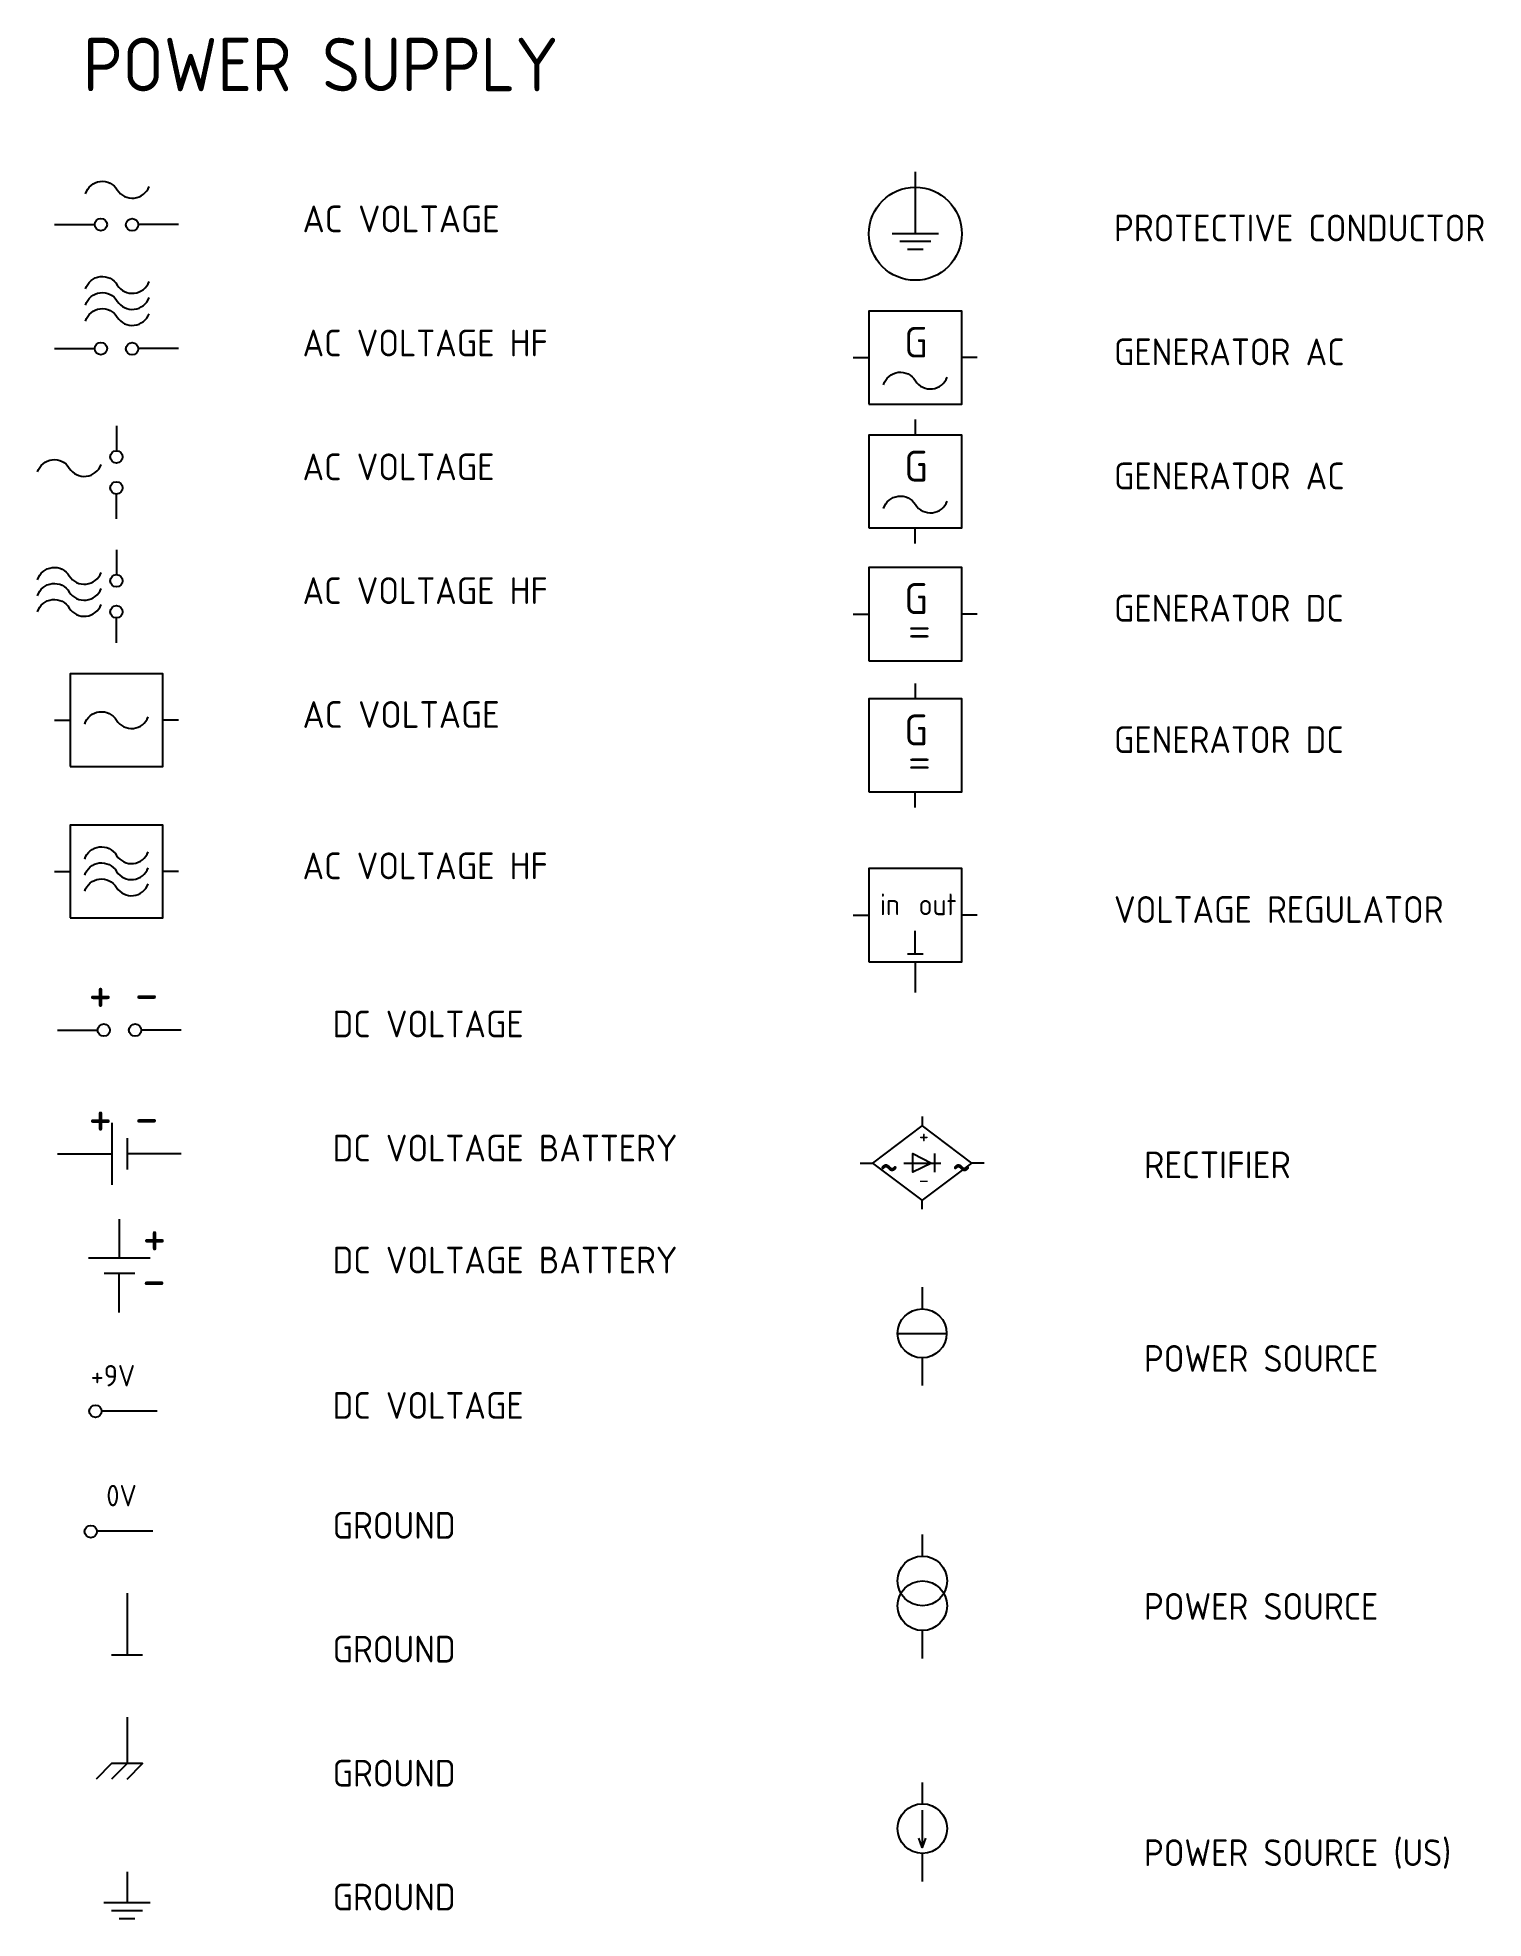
# Model space of a CAD drawing. Header units: millimetres. Extents: x 175 to 310, y 89 to 264.
import ezdxf

# ---------------------------------------------------------------- set-up
doc = ezdxf.new("R2010")
doc.units = ezdxf.units.MM
doc.layers.add('SYM', color=3, linetype='Continuous')
doc.layers.add('TXT', color=2, linetype='Continuous')
doc.styles.add('isocp', font='isocp.shx')
doc.styles.add('ROMANS', font='isocp.shx')

msp = doc.modelspace()

# ---------------------------------------------------------------- linework, layer by layer
at = {"layer": 'SYM'}
msp.add_line((257.6, 98.7), (257.6, 95.23), dxfattribs=at)
for points in [[(256.96, 251.85), (256.96, 246.07)], [(176.48, 246.93), (180.23, 246.93)], [(188.06, 246.93), (184.31, 246.93)], [(259.14, 246.07), (254.79, 246.07)], [(258.41, 245.35), (255.51, 245.35)], [(256.24, 244.62), (257.69, 244.62)], [(176.48, 235.33), (180.23, 235.33)], [(188.06, 235.33), (184.31, 235.33)], [(251.16, 234.5), (252.61, 234.5)], [(262.74, 234.5), (261.31, 234.5)], [(256.96, 228.7), (256.96, 227.25)], [(182.26, 228.11), (182.26, 225.78)], [(182.26, 219.41), (182.26, 221.73)], [(256.96, 217.12), (256.96, 218.57)], [(182.26, 216.53), (182.26, 214.21)], [(182.26, 207.83), (182.26, 210.16)], [(251.16, 210.51), (252.61, 210.51)], [(262.74, 210.51), (261.31, 210.51)], [(256.96, 204.04), (256.96, 202.59)], [(176.48, 200.61), (177.93, 200.61)], [(188.06, 200.61), (186.61, 200.61)], [(256.96, 192.44), (256.96, 193.89)], [(176.48, 186.45), (177.93, 186.45)], [(188.06, 186.45), (186.61, 186.45)], [(251.16, 182.37), (252.61, 182.37)], [(262.74, 182.37), (261.31, 182.37)], [(256.96, 178.75), (256.96, 180.92)], [(256.24, 178.75), (257.69, 178.75)], [(256.96, 178.02), (256.96, 175.15)], [(176.76, 171.63), (180.51, 171.63)], [(188.33, 171.63), (184.58, 171.63)], [(257.6, 163.55), (257.6, 162.68)], [(181.83, 162.96), (181.83, 157.16)], [(176.76, 160.06), (181.83, 160.06)], [(183.26, 161.51), (183.26, 158.61)], [(188.33, 160.06), (183.26, 160.06)], [(258.75, 160.08), (258.75, 158.35)], [(251.8, 159.2), (252.98, 159.2)], [(255.88, 159.2), (259.35, 159.2)], [(263.4, 159.2), (262.23, 159.2)], [(257.6, 154.88), (257.6, 155.73)], [(182.53, 153.94), (182.53, 150.32)], [(185.43, 150.32), (179.66, 150.32)], [(183.98, 148.87), (181.11, 148.87)], [(182.53, 145.24), (182.53, 148.87)], [(257.6, 147.59), (257.6, 145.57)], [(255.31, 143.28), (259.9, 143.28)], [(257.6, 140.99), (257.6, 138.39)], [(186.07, 136), (180.87, 136)], [(185.67, 124.79), (180.45, 124.79)], [(257.6, 124.48), (257.6, 122.45)], [(183.26, 118.99), (183.26, 113.21)], [(257.6, 115.5), (257.6, 112.88)], [(184.71, 113.21), (181.81, 113.21)], [(183.26, 107.41), (183.26, 103.06), (181.81, 101.61)], [(183.26, 101.61), (184.71, 103.06), (181.81, 103.06), (180.36, 101.61)], [(257.6, 101.3), (257.6, 99.28)], [(257.9, 96.1), (257.6, 95.23), (257.3, 96.1)], [(257.6, 94.65), (257.6, 92.05)], [(183.26, 92.94), (183.26, 90.04)], [(185.43, 90.04), (181.08, 90.04)], [(184.71, 89.31), (181.81, 89.31)], [(182.53, 88.59), (183.98, 88.59)]]:
    msp.add_lwpolyline(points, dxfattribs=at)
for points in [[(179.38, 249.81, -0.654783), (182.35, 250.17, 0.620777), (185.32, 250.5)], [(179.38, 240.91, -0.654783), (182.35, 241.27, 0.620777), (185.32, 241.6)], [(179.38, 239.41, -0.654783), (182.35, 239.77, 0.620777), (185.32, 240.1)], [(179.38, 237.91, -0.654783), (182.35, 238.27, 0.620777), (185.32, 238.6)], [(254, 231.96, -0.654783), (256.97, 232.33, 0.620777), (259.94, 232.66)], [(174.9, 223.8, -0.654783), (177.86, 224.16, 0.620777), (180.83, 224.49)], [(254, 220.38, -0.654783), (256.97, 220.75, 0.620777), (259.94, 221.08)], [(174.9, 213.72, -0.654783), (177.86, 214.08, 0.620777), (180.83, 214.41)], [(174.9, 212.22, -0.654783), (177.86, 212.58, 0.620777), (180.83, 212.91)], [(174.9, 210.72, -0.654783), (177.86, 211.08, 0.620777), (180.83, 211.41)], [(179.3, 200.23, -0.654783), (182.27, 200.59, 0.620777), (185.24, 200.92)], [(179.3, 187.6, -0.654783), (182.27, 187.96, 0.620777), (185.24, 188.29)], [(179.3, 186.1, -0.654783), (182.27, 186.46, 0.620777), (185.24, 186.79)], [(179.3, 184.6, -0.654783), (182.27, 184.96, 0.620777), (185.24, 185.29)]]:
    msp.add_lwpolyline(points, format="xyb", dxfattribs=at)
for points in [[(252.61, 230.15), (261.31, 230.15), (261.31, 238.82), (252.61, 238.82)], [(252.61, 218.57), (261.31, 218.57), (261.31, 227.25), (252.61, 227.25)], [(252.61, 206.16), (261.31, 206.16), (261.31, 214.86), (252.61, 214.86)], [(177.93, 196.26), (186.61, 196.26), (186.61, 204.93), (177.93, 204.93)], [(252.61, 193.89), (261.31, 193.89), (261.31, 202.59), (252.61, 202.59)], [(177.93, 182.13), (186.61, 182.13), (186.61, 190.8), (177.93, 190.8)], [(252.61, 178.02), (261.31, 178.02), (261.31, 186.72), (252.61, 186.72)], [(252.98, 159.2), (257.6, 162.68), (262.23, 159.2), (257.6, 155.73)], [(258.48, 159.2), (256.73, 158.35), (256.73, 160.08)]]:
    msp.add_lwpolyline(points, close=True, dxfattribs=at)
for centre, radius in [((256.96, 246.07), 4.35), ((180.81, 246.93), 0.575), ((183.73, 246.92), 0.575), ((180.81, 235.33), 0.575), ((183.73, 235.32), 0.575), ((182.26, 225.21), 0.575), ((182.26, 222.31), 0.575), ((182.26, 213.63), 0.575), ((182.26, 210.73), 0.575), ((181.08, 171.63), 0.575), ((184.01, 171.63), 0.575), ((257.6, 143.28), 2.29), ((180.3, 136), 0.575), ((179.87, 124.75), 0.575), ((257.62, 120.14), 2.32), ((257.62, 117.82), 2.32), ((257.62, 96.98), 2.32)]:
    msp.add_circle(centre, radius, dxfattribs=at)

# ---------------------------------------------------------------- texts
at = {"layer": 'SYM', "attachment_point": 7, "style": 'isocp'}
for s, insert, char_height in [('G', (255.94, 234.5), 2.86), ('G', (255.94, 222.9), 2.89), ('G', (255.94, 210.52), 2.89), ('{\\W1.500000;=}', (256.24, 207.85), 2.4167), ('G', (255.94, 198.24), 2.89), ('{\\W1.500000;=}', (256.24, 195.58), 2.4167), ('in', (253.64, 182.37), 2.014), ('out', (257.26, 182.37), 2.023), ('+', (179.66, 173.26), 3.62), ('-', (183.98, 173.28), 3.62), ('+', (179.66, 161.69), 3.62), ('-', (183.98, 161.71), 3.62), ('+', (257.3, 161), 1.5), ('{\\W0.832677;~}', (253.6, 156.91), 3.5278), ('{\\W0.832677;~}', (260.38, 156.91), 3.5278), ('-', (257.3, 156.9), 1.5), ('+', (184.71, 150.5), 3.63), ('-', (184.68, 146.53), 3.62), ('+9V', (179.86, 138.32), 1.999), ('0V', (181.32, 127.11), 1.999)]:
    msp.add_mtext(s, dxfattribs=dict(at, insert=insert, char_height=char_height))
at = {"layer": 'TXT', "style": 'ROMANS'}
for s, height, p in [('POWER SUPPLY', 5, (179.14, 259.39)), ('PROTECTIVE CONDUCTOR', 2.5, (275.54, 245.36)), ('AC VOLTAGE HF', 2.5, (199.67, 234.61)), ('GENERATOR AC', 2.5, (275.54, 233.78)), ('AC VOLTAGE', 2.5, (199.67, 223.03)), ('GENERATOR AC', 2.5, (275.54, 222.18)), ('AC VOLTAGE HF', 2.5, (199.67, 211.46)), ('GENERATOR DC', 2.5, (275.54, 209.81)), ('GENERATOR DC', 2.5, (275.54, 197.53)), ('AC VOLTAGE HF', 2.5, (199.67, 185.73)), ('VOLTAGE REGULATOR', 2.5, (275.54, 181.65)), ('DC VOLTAGE', 2.5, (202.48, 170.95)), ('DC VOLTAGE BATTERY', 2.5, (202.48, 159.35)), ('DC VOLTAGE BATTERY', 2.5, (202.48, 148.88)), ('POWER SOURCE', 2.5, (278.34, 139.68)), ('DC VOLTAGE', 2.5, (202.48, 135.29)), ('GROUND', 2.5, (202.48, 124.08)), ('POWER SOURCE', 2.5, (278.34, 116.5)), ('GROUND', 2.5, (202.48, 112.51)), ('GROUND', 2.5, (202.48, 100.91)), ('POWER SOURCE (US)', 2.5, (278.34, 93.48)), ('GROUND', 2.5, (202.48, 89.33))]:
    msp.add_text(s, height=height, dxfattribs=at).set_placement(p)
for s, width, p in [('AC VOLTAGE', 1.027628, (199.67, 246.21)), ('AC VOLTAGE', 1.027628, (199.67, 199.88)), ('RECTIFIER', 1.02632, (278.34, 157.78))]:
    msp.add_text(s, height=2.5, dxfattribs=dict(at, width=width)).set_placement(p)

doc.saveas('drawing.dxf')
